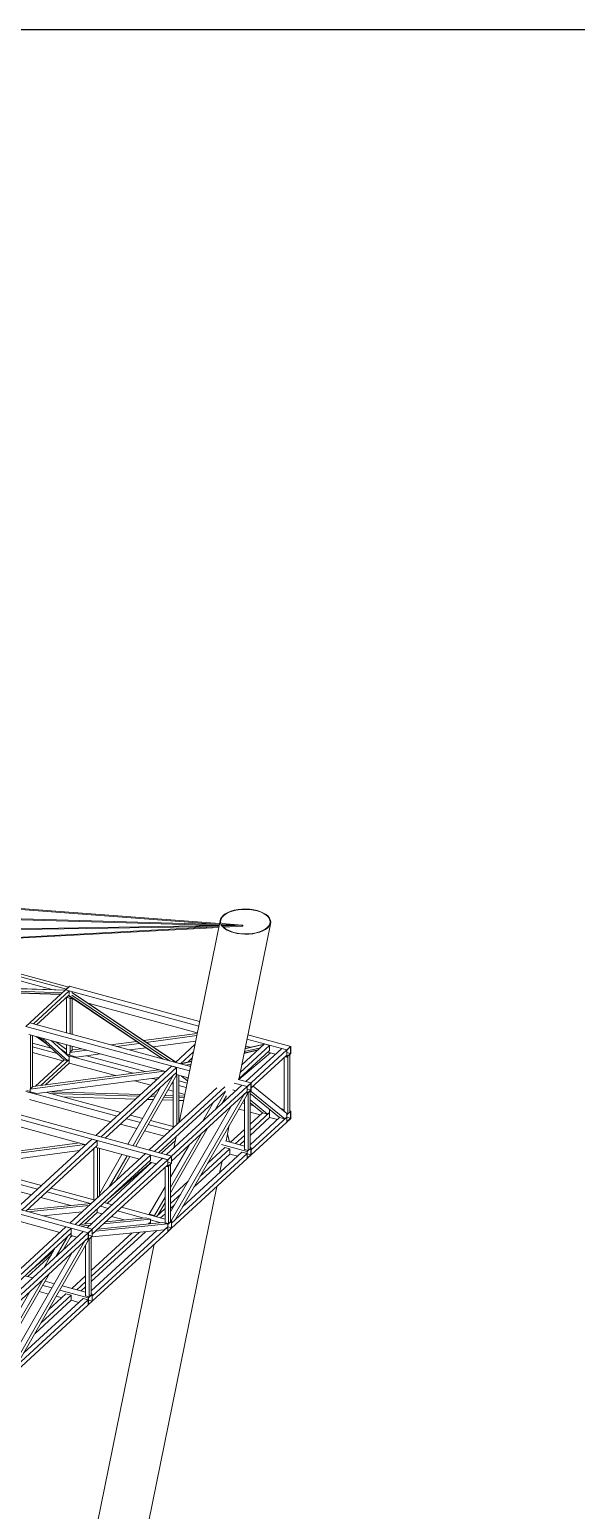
# Model space of a CAD drawing. Header units: millimetres. Extents: x 71565 to 189565, y -51699 to 32301.
# Drawn here: x 132234 to 140777, y 9166 to 32301 of the extents above; entities that cross this region are included whole.
import ezdxf

# ---------------------------------------------------------------- set-up
doc = ezdxf.new("R2010")
doc.units = ezdxf.units.MM
doc.linetypes.add('XKITLINE00', pattern=[0])
doc.layers.add('Piece', color=20, linetype='Continuous', lineweight=0)

msp = doc.modelspace()

# ---------------------------------------------------------------- linework, layer by layer
at = {"color": 6}
msp.add_lwpolyline([(71565, 32301), (189565, 32301), (189565, -51699), (71565, -51699), (71565, 32301)], dxfattribs=at)
at = {"layer": 'Piece', "color": 0, "linetype": 'XKITLINE00', "lineweight": 0}
for p, q in [((135203, 18336), (123097, 19235)), ((135200, 18321), (123117, 19219)), ((135200, 18320), (122493, 18681)), ((135196, 18304), (122522, 18665)), ((135379, 18527), (135331, 18508)), ((135383, 18524), (135337, 18505)), ((135432, 18542), (135379, 18527)), ((135436, 18538), (135383, 18524)), ((135490, 18553), (135432, 18542)), ((135493, 18549), (135436, 18538)), ((135551, 18559), (135490, 18553)), ((135552, 18555), (135493, 18549)), ((135613, 18560), (135551, 18559)), ((135613, 18556), (135552, 18555)), ((135675, 18557), (135613, 18560)), ((135673, 18553), (135613, 18556)), ((135732, 18545), (135673, 18553)), ((135735, 18549), (135675, 18557)), ((135788, 18532), (135732, 18545)), ((135791, 18536), (135735, 18549)), ((135839, 18516), (135788, 18532)), ((135844, 18519), (135791, 18536)), ((135884, 18496), (135839, 18516)), ((135890, 18498), (135844, 18519)), ((135193, 18289), (121251, 17538)), ((135196, 18303), (121855, 18093)), ((135170, 18288), (121881, 18078)), ((135216, 18402), (134569, 15224)), ((135216, 18402), (135210, 18371)), ((135210, 18371), (135214, 18340)), ((135214, 18340), (135227, 18310)), ((135232, 18431), (135216, 18402)), ((135224, 18401), (135218, 18371)), ((135218, 18371), (135222, 18341)), ((135222, 18341), (135235, 18311)), ((135239, 18430), (135224, 18401)), ((135227, 18310), (135250, 18282)), ((135514, 18311), (135231, 18319)), ((135256, 18459), (135232, 18431)), ((135235, 18311), (135257, 18283)), ((135263, 18457), (135239, 18430)), ((135465, 18308), (135240, 18304)), ((135555, 18310), (135241, 18333)), ((135543, 18308), (135250, 18292)), ((135281, 18255), (135250, 18282)), ((135290, 18485), (135256, 18459)), ((135288, 18257), (135257, 18283)), ((135296, 18483), (135263, 18457)), ((135558, 18294), (135263, 18278)), ((135331, 18508), (135290, 18485)), ((135337, 18505), (135296, 18483)), ((135995, 18327), (135500, 15897)), ((135562, 18310), (135546, 18310)), ((135557, 18309), (135546, 18308)), ((135561, 18294), (135552, 18294)), ((135562, 18294), (135556, 18294)), ((135561, 18309), (135558, 18309)), ((135558, 18304), (135558, 18304)), ((135558, 18304), (135558, 18304)), ((135558, 18298), (135558, 18298)), ((135558, 18298), (135558, 18298)), ((135560, 18307), (135559, 18306)), ((135559, 18304), (135559, 18302)), ((135559, 18304), (135559, 18304)), ((135559, 18302), (135559, 18301)), ((135559, 18301), (135559, 18300)), ((135559, 18297), (135560, 18296)), ((135560, 18309), (135560, 18307)), ((135560, 18308), (135560, 18307)), ((135561, 18308), (135560, 18305)), ((135560, 18305), (135560, 18299)), ((135560, 18299), (135560, 18298)), ((135560, 18299), (135561, 18295)), ((135560, 18298), (135560, 18297)), ((135560, 18296), (135560, 18296)), ((135560, 18295), (135560, 18294)), ((135560, 18294), (135560, 18294)), ((135560, 18294), (135560, 18294)), ((135562, 18310), (135561, 18309)), ((135564, 18309), (135561, 18309)), ((135561, 18309), (135561, 18309)), ((135561, 18309), (135561, 18309)), ((135561, 18308), (135561, 18308)), ((135561, 18295), (135561, 18294)), ((135562, 18295), (135561, 18294)), ((135563, 18294), (135561, 18295)), ((135563, 18309), (135562, 18310)), ((135562, 18309), (135562, 18309)), ((135563, 18309), (135562, 18309)), ((135563, 18309), (135562, 18309)), ((135562, 18294), (135562, 18294)), ((135562, 18294), (135562, 18294)), ((135563, 18294), (135562, 18294)), ((135564, 18309), (135563, 18309)), ((135563, 18309), (135563, 18309)), ((135566, 18299), (135563, 18295)), ((135563, 18295), (135563, 18295)), ((135563, 18295), (135563, 18294)), ((135564, 18309), (135566, 18305)), ((135566, 18305), (135566, 18299)), ((135923, 18472), (135884, 18496)), ((135930, 18474), (135890, 18498)), ((135954, 18446), (135923, 18472)), ((135961, 18448), (135930, 18474)), ((135972, 18299), (135947, 18272)), ((135954, 18446), (135976, 18418)), ((135979, 18298), (135954, 18270)), ((135961, 18448), (135984, 18419)), ((135987, 18328), (135972, 18299)), ((135976, 18418), (135989, 18388)), ((135995, 18327), (135979, 18298)), ((135984, 18419), (135997, 18389)), ((135993, 18358), (135987, 18328)), ((135989, 18388), (135993, 18358)), ((136001, 18358), (135995, 18327)), ((135997, 18389), (136001, 18358)), ((135190, 18274), (121285, 17525)), ((135321, 18231), (135281, 18255)), ((135326, 18234), (135288, 18257)), ((135367, 18210), (135321, 18231)), ((135372, 18213), (135326, 18234)), ((135419, 18193), (135367, 18210)), ((135423, 18197), (135372, 18213)), ((135476, 18180), (135419, 18193)), ((135479, 18184), (135423, 18197)), ((135536, 18172), (135476, 18180)), ((135538, 18176), (135479, 18184)), ((135598, 18169), (135536, 18172)), ((135598, 18173), (135538, 18176)), ((135659, 18174), (135598, 18173)), ((135660, 18170), (135598, 18169)), ((135718, 18180), (135659, 18174)), ((135720, 18176), (135660, 18170)), ((135775, 18191), (135718, 18180)), ((135778, 18187), (135720, 18176)), ((135827, 18206), (135775, 18191)), ((135832, 18202), (135778, 18187)), ((135874, 18224), (135827, 18206)), ((135880, 18222), (135832, 18202)), ((135915, 18247), (135874, 18224)), ((135921, 18244), (135880, 18222)), ((135947, 18272), (135915, 18247)), ((135954, 18270), (135921, 18244)), ((132808, 17308), (130234, 18007)), ((132845, 17343), (130370, 18015)), ((132582, 17302), (130660, 17824)), ((132791, 17293), (130021, 17383)), ((132794, 17295), (130023, 17385)), ((132858, 17354), (132796, 17297)), ((134890, 16802), (132858, 17354)), ((132749, 17254), (130135, 17339)), ((132724, 17231), (130233, 17312)), ((132720, 17227), (130252, 17307)), ((132796, 17297), (132238, 16783)), ((132853, 17281), (132295, 16767)), ((132839, 17212), (132342, 16754)), ((134876, 16732), (132796, 17297)), ((132853, 17281), (132796, 17297)), ((132928, 17148), (132806, 17182)), ((132845, 17343), (132808, 17308)), ((132811, 17180), (132811, 16627)), ((134308, 16221), (132837, 17210)), ((134319, 16218), (132839, 17213)), ((132853, 17281), (132853, 17226)), ((132868, 17165), (132868, 16611)), ((134513, 16167), (132894, 17255)), ((134417, 16191), (132894, 17215)), ((132899, 17156), (132899, 16603)), ((134516, 16170), (132905, 17253)), ((134854, 16625), (133149, 17088)), ((132238, 16783), (132176, 16726)), ((134733, 16031), (132176, 16726)), ((134748, 16101), (132238, 16783)), ((132295, 16767), (132238, 16783)), ((134355, 16021), (132220, 16601)), ((132248, 16593), (132248, 15754)), ((132279, 16585), (132279, 15782)), ((132571, 16389), (132279, 16468)), ((132495, 16456), (132334, 16570)), ((132774, 16207), (132383, 16557)), ((132831, 16192), (132440, 16541)), ((132853, 16252), (132568, 16507)), ((132811, 16368), (132644, 16486)), ((132811, 16440), (132811, 16298)), ((133905, 16492), (133505, 16439)), ((133947, 16463), (133589, 16416)), ((134853, 16618), (134015, 16506)), ((134846, 16583), (134057, 16478)), ((134828, 16495), (134163, 16407)), ((134818, 16448), (134511, 16165)), ((135983, 16431), (135522, 16007)), ((135903, 16453), (135546, 16124)), ((135875, 16446), (135598, 16381)), ((135881, 16445), (135598, 16378)), ((136252, 16359), (135628, 16528)), ((136314, 16416), (135642, 16598)), ((135983, 16431), (135903, 16453)), ((135983, 16431), (135983, 16353)), ((132666, 16304), (132279, 16409)), ((132755, 16190), (132279, 16319)), ((132774, 16207), (132324, 15793)), ((132853, 16212), (132411, 15805)), ((132808, 16309), (132714, 16376)), ((132831, 16192), (132774, 16207)), ((132811, 16298), (132806, 16293)), ((132811, 16312), (132808, 16309)), ((132808, 16309), (132808, 16295)), ((132811, 16307), (132811, 16307)), ((132811, 16307), (132811, 16297)), ((132862, 16284), (132811, 16298)), ((133854, 15996), (132826, 16275)), ((132853, 16212), (132831, 16192)), ((132853, 16252), (132853, 16212)), ((132853, 16212), (132853, 16155)), ((132906, 16359), (132862, 16319)), ((133128, 16354), (132862, 16319)), ((132862, 16319), (132862, 16277)), ((132968, 16248), (132862, 16277)), ((132868, 16425), (132868, 16325)), ((132899, 16416), (132899, 16353)), ((133043, 16377), (132906, 16359)), ((133338, 16297), (132968, 16248)), ((134037, 16021), (133123, 16269)), ((134053, 16392), (133800, 16359)), ((134794, 16331), (134591, 16144)), ((134775, 16234), (134706, 16171)), ((135996, 16315), (135501, 15897)), ((135983, 16353), (135502, 15910)), ((135795, 16354), (135582, 16303)), ((135802, 16360), (135583, 16308)), ((135840, 16394), (135589, 16335)), ((135682, 16401), (135606, 16421)), ((136172, 16380), (135614, 15866)), ((136252, 16359), (135693, 15844)), ((136252, 16280), (135693, 15766)), ((136077, 16293), (135955, 16327)), ((136252, 16359), (136172, 16380)), ((136210, 16241), (136210, 15400)), ((136252, 16246), (136223, 16254)), ((136314, 16416), (136252, 16359)), ((136252, 16359), (136252, 16246)), ((136252, 16359), (136252, 16280)), ((136314, 16303), (136252, 16246)), ((136312, 16411), (136254, 16357)), ((136254, 16357), (136254, 16251)), ((136312, 16305), (136254, 16321)), ((136312, 16305), (136254, 16251)), ((136298, 16289), (136267, 16260)), ((136267, 16260), (136267, 15360)), ((136298, 16289), (136298, 15388)), ((136312, 16411), (136312, 16305)), ((136314, 16416), (136314, 16303)), ((134337, 16026), (132242, 15748)), ((134252, 16049), (132285, 15788)), ((132853, 16155), (132482, 15814)), ((133576, 15959), (132853, 16155)), ((134449, 16108), (133270, 15023)), ((134529, 16087), (133350, 15001)), ((134529, 16008), (133416, 14983)), ((134529, 15965), (133892, 14854)), ((134529, 16087), (134449, 16108)), ((134529, 16008), (134476, 15959)), ((134591, 16144), (134511, 16165)), ((134529, 16087), (134529, 16008)), ((134529, 16008), (134529, 15965)), ((134712, 15924), (134529, 15974)), ((134533, 15973), (134533, 15191)), ((134564, 15965), (134564, 15220)), ((134764, 16181), (134608, 16145)), ((134765, 16184), (134612, 16148)), ((134755, 16139), (134677, 16120)), ((134750, 16112), (134728, 16107)), ((134749, 16107), (134737, 16104)), ((132285, 15788), (132242, 15748)), ((132242, 15748), (132242, 15705)), ((134256, 15930), (132347, 15677)), ((134280, 15779), (133769, 14888)), ((134476, 15959), (133849, 14866)), ((134125, 15810), (133871, 15879)), ((135161, 15770), (134104, 14797)), ((134220, 15897), (134149, 15916)), ((135282, 15785), (134184, 14775)), ((134275, 15769), (134271, 15770)), ((135551, 15809), (134373, 14724)), ((134476, 15715), (134398, 15736)), ((135631, 15787), (134453, 14702)), ((134476, 15827), (134454, 15833)), ((134476, 15872), (134476, 15139)), ((134695, 15842), (134564, 15877)), ((134681, 15772), (134564, 15804)), ((134702, 15877), (134609, 15952)), ((134709, 15914), (134689, 15931)), ((135457, 15722), (135407, 15736)), ((135631, 15787), (135429, 15842)), ((135693, 15844), (135491, 15899)), ((135631, 15787), (135551, 15809)), ((135693, 15844), (135614, 15866)), ((135693, 15844), (135631, 15787)), ((135631, 15787), (135631, 15675)), ((135631, 15787), (135631, 15709)), ((135693, 15732), (135631, 15675)), ((135692, 15839), (135633, 15786)), ((135633, 15786), (135633, 15680)), ((135692, 15734), (135633, 15749)), ((135692, 15734), (135633, 15680)), ((135692, 15839), (135692, 15734)), ((135693, 15844), (135693, 15732)), ((135693, 15844), (135693, 15766)), ((135725, 15795), (135693, 15766)), ((135693, 15766), (135693, 15711)), ((136252, 15366), (135725, 15795)), ((134391, 14645), (130935, 15583)), ((134453, 14702), (130997, 15640)), ((133599, 15326), (132176, 15712)), ((132242, 15713), (132191, 15727)), ((133505, 15239), (132233, 15584)), ((132347, 15677), (132242, 15705)), ((133661, 15383), (132503, 15697)), ((133964, 15662), (132567, 15706)), ((133936, 15636), (132567, 15680)), ((133889, 15593), (132755, 15629)), ((134168, 15584), (134072, 15587)), ((134194, 15628), (134119, 15631)), ((134209, 15654), (134147, 15656)), ((135294, 15718), (134250, 14757)), ((134476, 15574), (134308, 15580)), ((134476, 15619), (134333, 15624)), ((134476, 15645), (134348, 15649)), ((135631, 15709), (134453, 14623)), ((135579, 15660), (134453, 13698)), ((135631, 15665), (134506, 13703)), ((134659, 15665), (134564, 15691)), ((134654, 15640), (134564, 15643)), ((134648, 15614), (134564, 15616)), ((134639, 15569), (134564, 15571)), ((135114, 15552), (134937, 15243)), ((135296, 15708), (135133, 15423)), ((135309, 15643), (135238, 15520)), ((135590, 15525), (135556, 15534)), ((135631, 15709), (135579, 15660)), ((135590, 15593), (135590, 14804)), ((135631, 15709), (135631, 15665)), ((135678, 15718), (135647, 15689)), ((135647, 15689), (135647, 14788)), ((135678, 15718), (135678, 14817)), ((135693, 15711), (135678, 15715)), ((136140, 15304), (135678, 15680)), ((135952, 15356), (135678, 15578)), ((135872, 15377), (135678, 15535)), ((135740, 15484), (135678, 15501)), ((135689, 15719), (135681, 15721)), ((135689, 15728), (135689, 15719)), ((136220, 15283), (135693, 15711)), ((133114, 14879), (130980, 15458)), ((133964, 15227), (133745, 15286)), ((134000, 15291), (133807, 15343)), ((135383, 15480), (134437, 13832)), ((135590, 15412), (135500, 15437)), ((135837, 15345), (135678, 15389)), ((135983, 15384), (135678, 15103)), ((135872, 15377), (135678, 15199)), ((135983, 15306), (135678, 15024)), ((136140, 15304), (135678, 14879)), ((136252, 15312), (135693, 14797)), ((135952, 15356), (135872, 15377)), ((135983, 15384), (135952, 15356)), ((135983, 15432), (135983, 15384)), ((136009, 15411), (135983, 15418)), ((135983, 15384), (135983, 15306)), ((136106, 15272), (135983, 15306)), ((136220, 15283), (136140, 15304)), ((136210, 15431), (136154, 15446)), ((136252, 15312), (136220, 15283)), ((136314, 15402), (136252, 15345)), ((136252, 15366), (136252, 15312)), ((136267, 15360), (136252, 15364)), ((136252, 15345), (136252, 15233)), ((136252, 15312), (136252, 15233)), ((136314, 15290), (136252, 15233)), ((136312, 15397), (136254, 15344)), ((136254, 15344), (136254, 15238)), ((136312, 15292), (136254, 15307)), ((136312, 15292), (136254, 15238)), ((136298, 15388), (136267, 15360)), ((136314, 15402), (136298, 15407)), ((136312, 15397), (136312, 15292)), ((136314, 15402), (136314, 15290)), ((133908, 15130), (133651, 15199)), ((134339, 15012), (134031, 15096)), ((134433, 15099), (134086, 15194)), ((134476, 15162), (134123, 15258)), ((135026, 15151), (134437, 14125)), ((134921, 15054), (134437, 14212)), ((135354, 15182), (135304, 14937)), ((135325, 15042), (135358, 14922)), ((135590, 15117), (135373, 14918)), ((136252, 15233), (135693, 14719)), ((133096, 14884), (131001, 14606)), ((133012, 14907), (131045, 14646)), ((133208, 14966), (132030, 13881)), ((133288, 14944), (132110, 13859)), ((133288, 14865), (132176, 13841)), ((133288, 14944), (133208, 14966)), ((133235, 14817), (133235, 13996)), ((133948, 14653), (133260, 14839)), ((133350, 15001), (133270, 15023)), ((133288, 14944), (133288, 14865)), ((133292, 14831), (133292, 14049)), ((133323, 14822), (133323, 14077)), ((134512, 14945), (134295, 14745)), ((134725, 14873), (134437, 14373)), ((134525, 15010), (134488, 14830)), ((135363, 14813), (134895, 14382)), ((135283, 14835), (135011, 14585)), ((135631, 14774), (135233, 14882)), ((135363, 14813), (135283, 14835)), ((135590, 14859), (135296, 14939)), ((135363, 14813), (135363, 14734)), ((135590, 15022), (135453, 14896)), ((135590, 14943), (135519, 14878)), ((135693, 14831), (135631, 14774)), ((135692, 14826), (135633, 14772)), ((135678, 14817), (135647, 14788)), ((135693, 14831), (135678, 14835)), ((135692, 14826), (135692, 14720)), ((135693, 14831), (135693, 14719)), ((133015, 14788), (131107, 14534)), ((134042, 14740), (132864, 13654)), ((134122, 14718), (132944, 13632)), ((134122, 14639), (133010, 13615)), ((134311, 14667), (133132, 13581)), ((134391, 14645), (133212, 13560)), ((133676, 14726), (133323, 14112)), ((134138, 14601), (133445, 13962)), ((134135, 14602), (133475, 14043)), ((133756, 14705), (133478, 14220)), ((133799, 14693), (133583, 14317)), ((134122, 14718), (134042, 14740)), ((134216, 14580), (134094, 14613)), ((134184, 14775), (134104, 14797)), ((134122, 14718), (134122, 14639)), ((134391, 14645), (134311, 14667)), ((134453, 14702), (134373, 14724)), ((134453, 14702), (134391, 14645)), ((134391, 14645), (134391, 14566)), ((134391, 14645), (134391, 14532)), ((134453, 14589), (134391, 14532)), ((134451, 14697), (134393, 14643)), ((134393, 14643), (134393, 14537)), ((134451, 14591), (134393, 14607)), ((134451, 14591), (134393, 14537)), ((134437, 14575), (134406, 14547)), ((134437, 14575), (134437, 13674)), ((134451, 14697), (134451, 14591)), ((135631, 14740), (134453, 13655)), ((134453, 14702), (134453, 14589)), ((134453, 14702), (134453, 14623)), ((135631, 14662), (134453, 13576)), ((135551, 14762), (134622, 13906)), ((135363, 14734), (134799, 14215)), ((135240, 14621), (135203, 14441)), ((135217, 14774), (135212, 14775)), ((135485, 14701), (135363, 14734)), ((135631, 14740), (135551, 14762)), ((135647, 14788), (135590, 14804)), ((135631, 14774), (135631, 14662)), ((135631, 14740), (135631, 14662)), ((135693, 14719), (135631, 14662)), ((135633, 14772), (135633, 14667)), ((135692, 14720), (135633, 14736)), ((135692, 14720), (135633, 14667)), ((135693, 14797), (135693, 14719)), ((133150, 13502), (129694, 14441)), ((133212, 13560), (129756, 14498)), ((132359, 14183), (130935, 14570)), ((132264, 14096), (130992, 14442)), ((132421, 14240), (131262, 14555)), ((134391, 14566), (133212, 13481)), ((134349, 14528), (134349, 13661)), ((134391, 14532), (134362, 14540)), ((134406, 14547), (134406, 13646)), ((133183, 13960), (132505, 14144)), ((133235, 14019), (132567, 14201)), ((135159, 14227), (133538, 6269)), ((134349, 14219), (134104, 13793)), ((134710, 14307), (134437, 14056)), ((133197, 13961), (132198, 13862)), ((133161, 13928), (132206, 13833)), ((132879, 13929), (132410, 14057)), ((133461, 13884), (133339, 13917)), ((133523, 13941), (133401, 13974)), ((134349, 13717), (133669, 13902)), ((134349, 14058), (134184, 13771)), ((134349, 13972), (134237, 13776)), ((134594, 14105), (134437, 13961)), ((134498, 13938), (134437, 13882)), ((132707, 13510), (132048, 13689)), ((133056, 13831), (132439, 13770)), ((132944, 13632), (132864, 13654)), ((133210, 13653), (133032, 13635)), ((133288, 13818), (133097, 13642)), ((133288, 13871), (133288, 13818)), ((133367, 13797), (133288, 13818)), ((134311, 13663), (133301, 13562)), ((134122, 13714), (133386, 13641)), ((134042, 13736), (133422, 13674)), ((133713, 13703), (133513, 13757)), ((134017, 13733), (133607, 13844)), ((134122, 13714), (134042, 13736)), ((134122, 13671), (134090, 13641)), ((134122, 13671), (134090, 13641)), ((134184, 13771), (134104, 13793)), ((134104, 13793), (134104, 13783)), ((134180, 13767), (134109, 13787)), ((134109, 13787), (134109, 13782)), ((134122, 13714), (134122, 13671)), ((134285, 13660), (134122, 13705)), ((134122, 13671), (134122, 13644)), ((134141, 13778), (134137, 13774)), ((134180, 13767), (134180, 13763)), ((134184, 13771), (134184, 13762)), ((134349, 13880), (134213, 13754)), ((134237, 13776), (134213, 13754)), ((134349, 13801), (134279, 13736)), ((134391, 13641), (134311, 13663)), ((134406, 13646), (134349, 13661)), ((134453, 13689), (134391, 13632)), ((134451, 13684), (134393, 13630)), ((134437, 13674), (134406, 13646)), ((134453, 13698), (134437, 13702)), ((134448, 13695), (134437, 13698)), ((134453, 13689), (134437, 13693)), ((134448, 13695), (134448, 13690)), ((134451, 13684), (134451, 13578)), ((134506, 13703), (134453, 13655)), ((134453, 13698), (134453, 13655)), ((134453, 13689), (134453, 13576)), ((134453, 13655), (134453, 13576)), ((132802, 13597), (131623, 12512)), ((132882, 13575), (131703, 12490)), ((132882, 13497), (131769, 12472)), ((133070, 13524), (131892, 12439)), ((133150, 13502), (131972, 12417)), ((133150, 13424), (131972, 12338)), ((132829, 13448), (132651, 13138)), ((132882, 13453), (132757, 13235)), ((132882, 13575), (132802, 13597)), ((132882, 13497), (132829, 13448)), ((132898, 13458), (132870, 13433)), ((132894, 13459), (132876, 13444)), ((132882, 13575), (132882, 13497)), ((132882, 13497), (132882, 13453)), ((132976, 13437), (132882, 13463)), ((133174, 13620), (133040, 13606)), ((133150, 13502), (133070, 13524)), ((133150, 13424), (133098, 13375)), ((133212, 13560), (133132, 13581)), ((133212, 13560), (133150, 13502)), ((133150, 13502), (133150, 13424)), ((133150, 13502), (133150, 13390)), ((133212, 13447), (133150, 13390)), ((133150, 13424), (133150, 13380)), ((133210, 13554), (133152, 13501)), ((133152, 13501), (133152, 13395)), ((133210, 13449), (133152, 13464)), ((133210, 13449), (133152, 13395)), ((133197, 13433), (133166, 13404)), ((134222, 13538), (133197, 12594)), ((134044, 13520), (133197, 12740)), ((133948, 13511), (133197, 12818)), ((133832, 13499), (133197, 12914)), ((133197, 13433), (133197, 12532)), ((133212, 13438), (133204, 13440)), ((133210, 13554), (133210, 13449)), ((134391, 13598), (133212, 12513)), ((133212, 13560), (133212, 13447)), ((133212, 13560), (133212, 13481)), ((134338, 13549), (133212, 13438)), ((133265, 13529), (133212, 13481)), ((134391, 13519), (133212, 12434)), ((133212, 13481), (133212, 13438)), ((134391, 13641), (133265, 13529)), ((134391, 13598), (134338, 13549)), ((134391, 13641), (134391, 13598)), ((134391, 13632), (134391, 13519)), ((134391, 13598), (134391, 13519)), ((134453, 13576), (134391, 13519)), ((134393, 13630), (134393, 13524)), ((134451, 13578), (134393, 13594)), ((134451, 13578), (134393, 13524)), ((132901, 13195), (131956, 11547)), ((133098, 13375), (131972, 11413)), ((133150, 13380), (132024, 11419)), ((132600, 13210), (132234, 12900)), ((132633, 13268), (132455, 12958)), ((134182, 13327), (132783, 6457)), ((133109, 13308), (133109, 12519)), ((133166, 13404), (133166, 12503)), ((132569, 13156), (132204, 12820)), ((132545, 12866), (131956, 11840)), ((132439, 12769), (131956, 11927)), ((132282, 12799), (132160, 12832)), ((132621, 12707), (132476, 12746)), ((133109, 12833), (132892, 12633)), ((133109, 12737), (132972, 12612)), ((132243, 12589), (131956, 12088)), ((132529, 12545), (132383, 12585)), ((132882, 12528), (132414, 12098)), ((132585, 12643), (132439, 12682)), ((132802, 12550), (132530, 12300)), ((132736, 12489), (132652, 12512)), ((133150, 12489), (132708, 12609)), ((133109, 12574), (132744, 12673)), ((132882, 12528), (132802, 12550)), ((132882, 12528), (132882, 12449)), ((133109, 12658), (133038, 12594)), ((133166, 12503), (133109, 12519)), ((133212, 12546), (133150, 12489)), ((133210, 12541), (133152, 12488)), ((133197, 12532), (133166, 12503)), ((133212, 12546), (133197, 12551)), ((133210, 12541), (133210, 12435)), ((133212, 12546), (133212, 12434)), ((133212, 12513), (133212, 12434)), ((133150, 12455), (131972, 11370)), ((133150, 12377), (131972, 11291)), ((133070, 12477), (132140, 11621)), ((132882, 12449), (132318, 11930)), ((133004, 12416), (132882, 12449)), ((133150, 12455), (133070, 12477)), ((133150, 12489), (133150, 12377)), ((133150, 12455), (133150, 12377)), ((133212, 12434), (133150, 12377)), ((133152, 12488), (133152, 12382)), ((133210, 12435), (133152, 12451)), ((133210, 12435), (133152, 12382))]:
    msp.add_line(p, q, dxfattribs=at)

doc.saveas('drawing.dxf')
